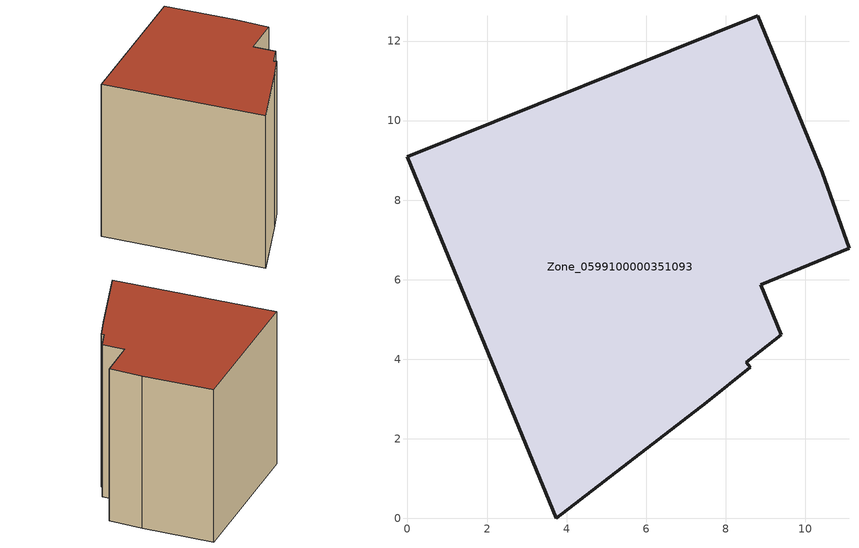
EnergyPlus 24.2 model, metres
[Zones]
Zone_0599100000351093
 floor ground (C_G): 10.43,8.7 11.1,6.79 8.89,5.87 9.4,4.61 8.52,3.92 8.62,3.8 7.53,2.92 3.74,0 0,9.09 8.81,12.64 z0
 wall outside (C_F): 3.74,0 7.53,2.92 8.62,3.8 8.52,3.92 9.4,4.61 8.89,5.87 11.1,6.79 10.43,8.7 8.81,12.64 0,9.09 3.74,0 z0:9.75
 roof outside (C_R): 11.1,6.79 10.43,8.7 8.81,12.64 0,9.09 3.74,0 7.53,2.92 8.62,3.8 8.52,3.92 9.4,4.61 8.89,5.87 z9.75
[BUILDING]
Pand.0599100000351093: North Axis=0; Terrain=City; Loads Convergence Tolerance Value=0.04; Temperature Convergence Tolerance Value=0.4; Solar Distribution=FullExterior; Maximum Number of Warmup Days=25; Minimum Number of Warmup Days=1
[Site:Location]
Rotterdam.The.Hague.AP_ZH_NLD Design_Conditions: Latitude=51.96; Longitude=4.45; Time Zone=1; Elevation=-4.5
[SITE:GROUNDTEMPERATURE:BUILDINGSURFACE]
18, 18, 18, 18, 18, 18, 18, 18, 18, 18, 18, 18
[MATERIAL] Thermal Absorptance=0.9; Solar Absorptance=0.7; Visible Absorptance=0.7
Name | Roughness | Thickness | Conductivity | Density | Specific Heat
G.TC.1992-2005 | MediumSmooth | 0.15 | 0.06 | 540 | 1210
F.TC.1992-2005 | Rough | 0.3 | 0.12 | 1920 | 840
R.TC.1992-2005 | MediumRough | 0.2 | 0.08 | 1500 | 1000
[CONSTRUCTION]
C_G: G.TC.1992-2005
C_F: F.TC.1992-2005
C_R: R.TC.1992-2005
[ZONE]
Zone_0599100000351093: Type=1; Multiplier=1; Ceiling Height=Autocalculate; Volume=Autocalculate; Floor Area=autocalculate; Part of Total Floor Area=Yes
[ZONEINFILTRATION:DESIGNFLOWRATE]
Infil_Zone_0599100000351093: Zone or ZoneList or Space or SpaceList=Zone_0599100000351093; Schedule=AlwaysOn; Design Flow Rate Calculation Method=Flow/Area; Flow Rate per Floor Area=0.0015; Constant Term Coefficient=1; Temperature Term Coefficient=0; Velocity Term Coefficient=0; Velocity Squared Term Coefficient=0
[HVACTEMPLATE:ZONE:IDEALLOADSAIRSYSTEM]
Zone_0599100000351093: Maximum Heating Supply Air Temperature=50; Minimum Cooling Supply Air Temperature=13; Maximum Heating Supply Air Humidity Ratio=0.0156; Minimum Cooling Supply Air Humidity Ratio=0.0077; Heating Limit=NoLimit; Cooling Limit=NoLimit; Dehumidification Control Type=ConstantSensibleHeatRatio; Cooling Sensible Heat Ratio=0.7; Dehumidification Setpoint=60; Humidification Control Type=None; Humidification Setpoint=30; Outdoor Air Method=None; Outdoor Air Flow Rate per Person=0.00944; Outdoor Air Flow Rate per Zone Floor Area=0; Outdoor Air Flow Rate per Zone=0; Demand Controlled Ventilation Type=None; Outdoor Air Economizer Type=NoEconomizer; Heat Recovery Type=None; Sensible Heat Recovery Effectiveness=0.7; Latent Heat Recovery Effectiveness=0.65
[ZONECONTROL:THERMOSTAT]
ThermostatControl_Zone_0599100000351093: Zone or ZoneList=Zone_0599100000351093; Control Type Schedule=DualSetpointControlType; Control 1=Thermostat_Zone_0599100000351093; Temperature Difference Between Cutout And Setpoint=0
[THERMOSTATSETPOINT:DUALSETPOINT]
Thermostat_Zone_0599100000351093: Heating Setpoint Temperature Schedule=HeatingSetpoint_Zone_0599100000351093; Cooling Setpoint Temperature Schedule=CoolingSetpoint_Zone_0599100000351093
[SCHEDULE:COMPACT]
HeatingSetpoint_Zone_0599100000351093: Through: 12/31, For: AllDays, Until: 24:00, 21
CoolingSetpoint_Zone_0599100000351093: Through: 12/31, For: AllDays, Until: 24:00, 24
DualSetpointControlType: Through: 12/31, For: AllDays, Until: 24:00, 4
AlwaysOn: Through: 12/31, For: AllDays, Until: 24:00, 1
